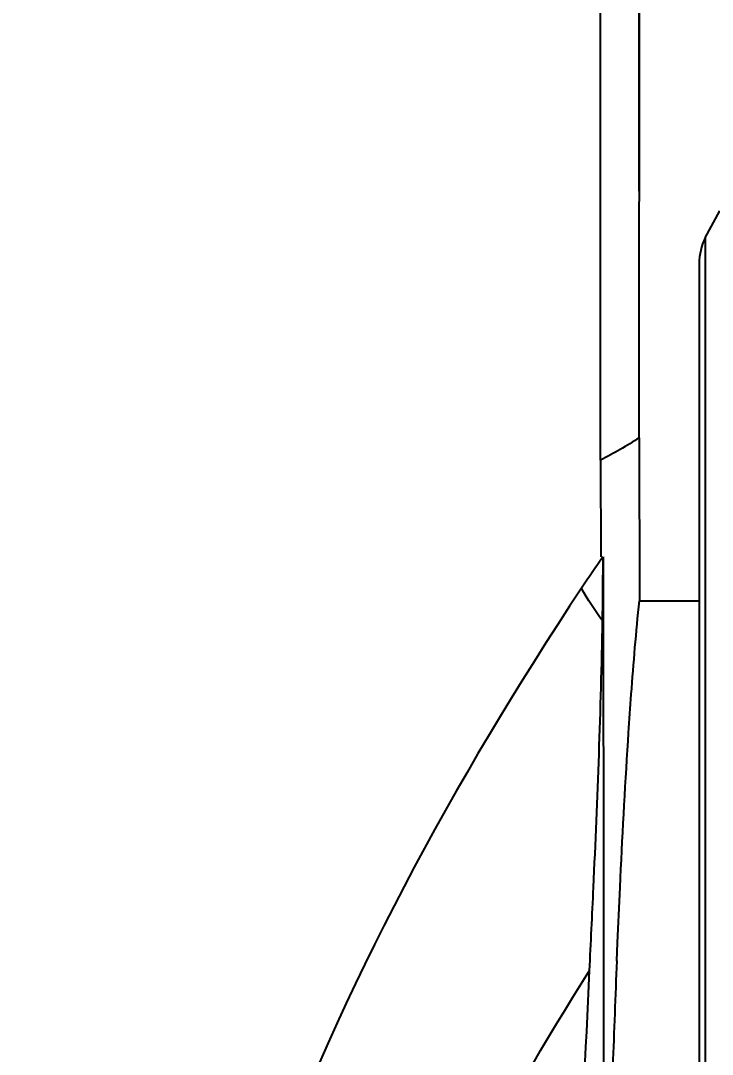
# Model space of a CAD drawing. Header units: millimetres. Extents: x 7426 to 8300, y 123 to 421.
# Drawn here: x 8017.264 to 8018.658, y 351.917 to 354.002 of the extents above; entities that cross this region are included whole.
import ezdxf

# ---------------------------------------------------------------- set-up
doc = ezdxf.new("R2010")
doc.units = ezdxf.units.MM
doc.layers.add('20_ALL_FEATURES', color=7, linetype='Continuous')
doc.layers.add('多重引线', color=7, linetype='Continuous')
doc.styles.add('微软雅黑', font='msyh.ttc')
doc.dimstyles.new('尺寸标注_1_4比例', dxfattribs={"dimtxt": 2.1, "dimasz": 1.7, "dimexe": 0.5, "dimexo": 0.4, "dimgap": 0.5, "dimtad": 1, "dimdec": 1, "dimlfac": 4, "dimdsep": 46, "dimtxsty": '微软雅黑', "dimcen": 0.09, "dimadec": 0, "dimazin": 0, "dimtp": 0.01, "dimtm": 0.01, "dimtfac": 1, "dimtdec": 1, "dimtofl": 0, "dimtmove": 0, "dimatfit": 3, "dimfxl": 1, "dimtolj": 1, "dimarcsym": 0})

# ---------------------------------------------------------------- blocks, each defined once
blk = doc.blocks.new('*D888')
at = {"layer": 'Defpoints', "color": 0}
for p in [(8018.511, 371.1456), (8018.511, 353.2587), (7952.0515, 353.1609)]:
    blk.add_point(p, dxfattribs=at)
at = {"layer": '多重引线', "color": 0, "lineweight": -2}
for p, q in [((7952.0515, 353.5609), (7952.0515, 371.6456)), ((8018.511, 353.6587), (8018.511, 371.6456)), ((7953.7515, 371.1456), (8016.811, 371.1456))]:
    blk.add_line(p, q, dxfattribs=at)
at = {"layer": '多重引线', "color": 0}
for points in [[(7953.7515, 371.4289), (7953.7515, 370.8623), (7952.0515, 371.1456)], [(8016.811, 370.8623), (8016.811, 371.4289), (8018.511, 371.1456)]]:
    blk.add_solid(points, dxfattribs=at)
at = {"layer": '多重引线', "color": 0, "insert": (7985.2812, 372.7315), "char_height": 2.1, "attachment_point": 5, "style": '微软雅黑'}
blk.add_mtext('\\A1;265.8', dxfattribs=at)
blk = doc.blocks.new('*D890')
at = {"layer": 'Defpoints', "color": 0}
for p in [(8010.9443, 360.1863), (8006.63, 320.4735), (8032.781, 320.4735)]:
    blk.add_point(p, dxfattribs=at)
at = {"layer": '多重引线', "color": 0, "lineweight": -2}
for p, q in [((8011.3443, 360.1863), (8033.281, 360.1863)), ((8032.781, 358.4863), (8032.781, 322.1735)), ((8007.03, 320.4735), (8033.281, 320.4735))]:
    blk.add_line(p, q, dxfattribs=at)
at = {"layer": '多重引线', "color": 0}
for points in [[(8033.0643, 358.4863), (8032.4976, 358.4863), (8032.781, 360.1863)], [(8032.4976, 322.1735), (8033.0643, 322.1735), (8032.781, 320.4735)]]:
    blk.add_solid(points, dxfattribs=at)
at = {"layer": '多重引线', "color": 0, "insert": (8031.1896, 340.3299), "char_height": 2.1, "attachment_point": 5, "rotation": 90, "style": '微软雅黑'}
blk.add_mtext('\\A1;158.9', dxfattribs=at)
blk = doc.blocks.new('*D893')
at = {"layer": 'Defpoints', "color": 0}
for p in [(8020.5171, 377.9036), (7952.0515, 353.388), (8020.5171, 349.9592)]:
    blk.add_point(p, dxfattribs=at)
at = {"layer": '多重引线', "color": 0, "lineweight": -2}
for p, q in [((7952.0515, 353.788), (7952.0515, 378.4036)), ((8020.5171, 350.3592), (8020.5171, 378.4036)), ((7953.7515, 377.9036), (8018.8171, 377.9036))]:
    blk.add_line(p, q, dxfattribs=at)
at = {"layer": '多重引线', "color": 0}
for points in [[(7953.7515, 378.1869), (7953.7515, 377.6202), (7952.0515, 377.9036)], [(8018.8171, 377.6202), (8018.8171, 378.1869), (8020.5171, 377.9036)]]:
    blk.add_solid(points, dxfattribs=at)
at = {"layer": '多重引线', "color": 0, "insert": (7986.2843, 379.4888), "char_height": 2.1, "attachment_point": 5, "style": '微软雅黑'}
blk.add_mtext('\\A1;273.9', dxfattribs=at)

msp = doc.modelspace()

# ---------------------------------------------------------------- linework, layer by layer
at = {"layer": '20_ALL_FEATURES', "color": 7, "linetype": 'Continuous'}
for p, q in [((8018.6439, 353.5645), (8018.6732, 353.6189)), ((8018.644, 353.5644), (8018.6441, 350.1052)), ((8018.6319, 353.5123), (8018.6318, 346.9249)), ((8018.511, 353.1612), (8018.5114, 352.8318)), ((8018.434, 352.9208), (8018.4336, 353.1157)), ((8018.5114, 352.8318), (8018.6318, 352.8318)), ((8018.4885, 352.5491), (8018.4896, 352.5657)), ((8018.6318, 352.5521), (8018.6318, 352.5147)), ((8018.4658, 352.1059), (8018.4673, 352.1422))]:
    msp.add_line(p, q, dxfattribs=at)
for centre, radius, start, end in [((8023.2728, 349.5476), 5.8954, 145.09955, 145.84125), ((8011.251, 352.9125), 7.187, 359.03823, 0.0662), ((8048.4416, 350.8527), 30.002, 177.60594, 178.01305)]:
    msp.add_arc(centre, radius, start, end, dxfattribs=at)
for points in [[(8018.511, 353.1612), (8018.5097, 354.23), (8018.5261, 355.3014), (8018.4432, 356.3671)], [(8018.4332, 353.1157), (8018.4306, 354.1808), (8018.449, 355.2501), (8018.3398, 356.3096)], [(8018.644, 353.5644), (8018.6361, 353.5485), (8018.6319, 353.5302), (8018.6319, 353.5123)], [(8018.511, 353.1612), (8018.486, 353.1445), (8018.4598, 353.1296), (8018.4332, 353.1157)], [(8018.438, 352.9208), (8018.4392, 352.2939), (8018.4392, 351.667), (8018.4392, 351.0401)], [(8018.437, 352.7919), (8018.4214, 352.8127), (8018.407, 352.8347), (8018.3945, 352.8576)]]:
    msp.add_open_spline(points, degree=3, dxfattribs=at)
for points, knots in [([(8018.3945, 352.8576), (8018.137, 352.4691), (8017.6609, 351.5901), (8017.3659, 350.0683), (8017.6469, 348.7786), (8018.0711, 347.8887), (8018.3123, 347.4926), (8018.4391, 347.3098)], [0, 0, 0, 0, 0.235936, 0.501412, 0.765831, 0.887391, 1, 1, 1, 1]), ([(8018.4896, 352.5657), (8018.4913, 352.5917), (8018.4975, 352.6805), (8018.5048, 352.7692), (8018.5114, 352.8318)], [0, 0, 0, 0, 0.292357, 1, 1, 1, 1]), ([(8018.4107, 352.0862), (8018.4135, 352.142), (8018.4249, 352.3771), (8018.4341, 352.6124), (8018.437, 352.7919)], [0, 0, 0, 0, 0.237352, 1, 1, 1, 1]), ([(8018.4673, 352.1422), (8018.4689, 352.1796), (8018.475, 352.3153), (8018.4822, 352.4509), (8018.4885, 352.5491)], [0, 0, 0, 0, 0.276022, 1, 1, 1, 1]), ([(8018.4112, 348.1486), (8018.2318, 348.4337), (8017.9111, 349.0587), (8017.7099, 350.1182), (8017.9137, 351.1755), (8018.2298, 351.8027), (8018.4109, 352.0863)], [0, 0, 0, 0, 0.241933, 0.500193, 0.758296, 1, 1, 1, 1]), ([(8018.4112, 348.1486), (8018.3782, 348.8043), (8018.3531, 350.1175), (8018.3783, 351.4307), (8018.4109, 352.0863)], [0, 0, 0, 0, 0.50005, 1, 1, 1, 1])]:
    msp.add_open_spline(points, degree=3, knots=knots, dxfattribs=at)

# ---------------------------------------------------------------- dimensions: what is measured, and where the dimension line sits
at = {"layer": '多重引线', "color": 3}
dim = msp.add_linear_dim(base=(8020.5171, 377.9036), p1=(7952.0515, 353.388), p2=(8020.5171, 349.9592), dimstyle='尺寸标注_1_4比例', dxfattribs=at)
dim.commit()
dim.dimension.update_dxf_attribs({"geometry": '*D893', "text_midpoint": (7986.2843, 377.9036), "dimtype": 160})
dim = msp.add_linear_dim(base=(8018.511, 371.1456), p1=(7952.0515, 353.1609), p2=(8018.511, 353.2587), dimstyle='尺寸标注_1_4比例', dxfattribs=at)
dim.commit()
dim.dimension.update_dxf_attribs({"geometry": '*D888', "text_midpoint": (7985.2812, 372.7315)})
dim = msp.add_linear_dim(base=(8032.781, 320.4735), p1=(8010.9443, 360.1863), p2=(8006.63, 320.4735), angle=90, dimstyle='尺寸标注_1_4比例', dxfattribs=at)
dim.commit()
dim.dimension.update_dxf_attribs({"geometry": '*D890', "text_midpoint": (8031.1896, 340.3299)})

doc.saveas('drawing.dxf')
